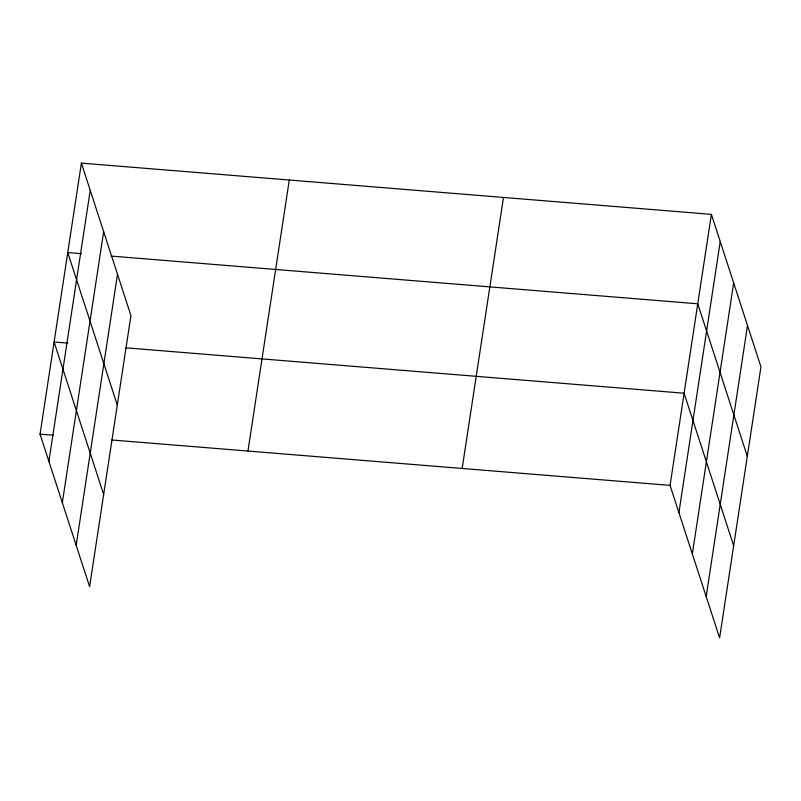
<?xml version="1.0" encoding="UTF-8"?>
<svg xmlns="http://www.w3.org/2000/svg" width="801" height="801" viewBox="0 0 801 801"><rect width="100%" height="100%" fill="white"/><g stroke="black" fill="none" stroke-linecap="round" stroke-linejoin="round"><path stroke-width="1.2" d="M81.392 163.114L130.943 315.624L89.602 586.642L40.05 434.142L81.392 163.114L711.398 214.358L760.95 366.858L719.608 637.886L670.057 485.376L711.398 214.358M48.891 461.366L90.233 190.338M62.328 502.708L103.669 231.679M76.165 545.301L117.507 274.282M247.95 451.053L289.291 180.025M462.157 468.475L503.499 197.446M678.908 512.6L720.239 241.582M692.334 553.942L733.676 282.923M706.182 596.535L747.513 325.516M81.362 253.667L67.745 252.555L117.296 405.056M111.059 256.08L697.761 303.789L747.313 456.3M67.715 343.098L54.108 341.997L103.659 494.497M125.877 347.834L684.114 393.231L733.666 545.731M40.05 434.142L53.667 435.253M111.83 439.979L670.057 485.376"/></g></svg>
